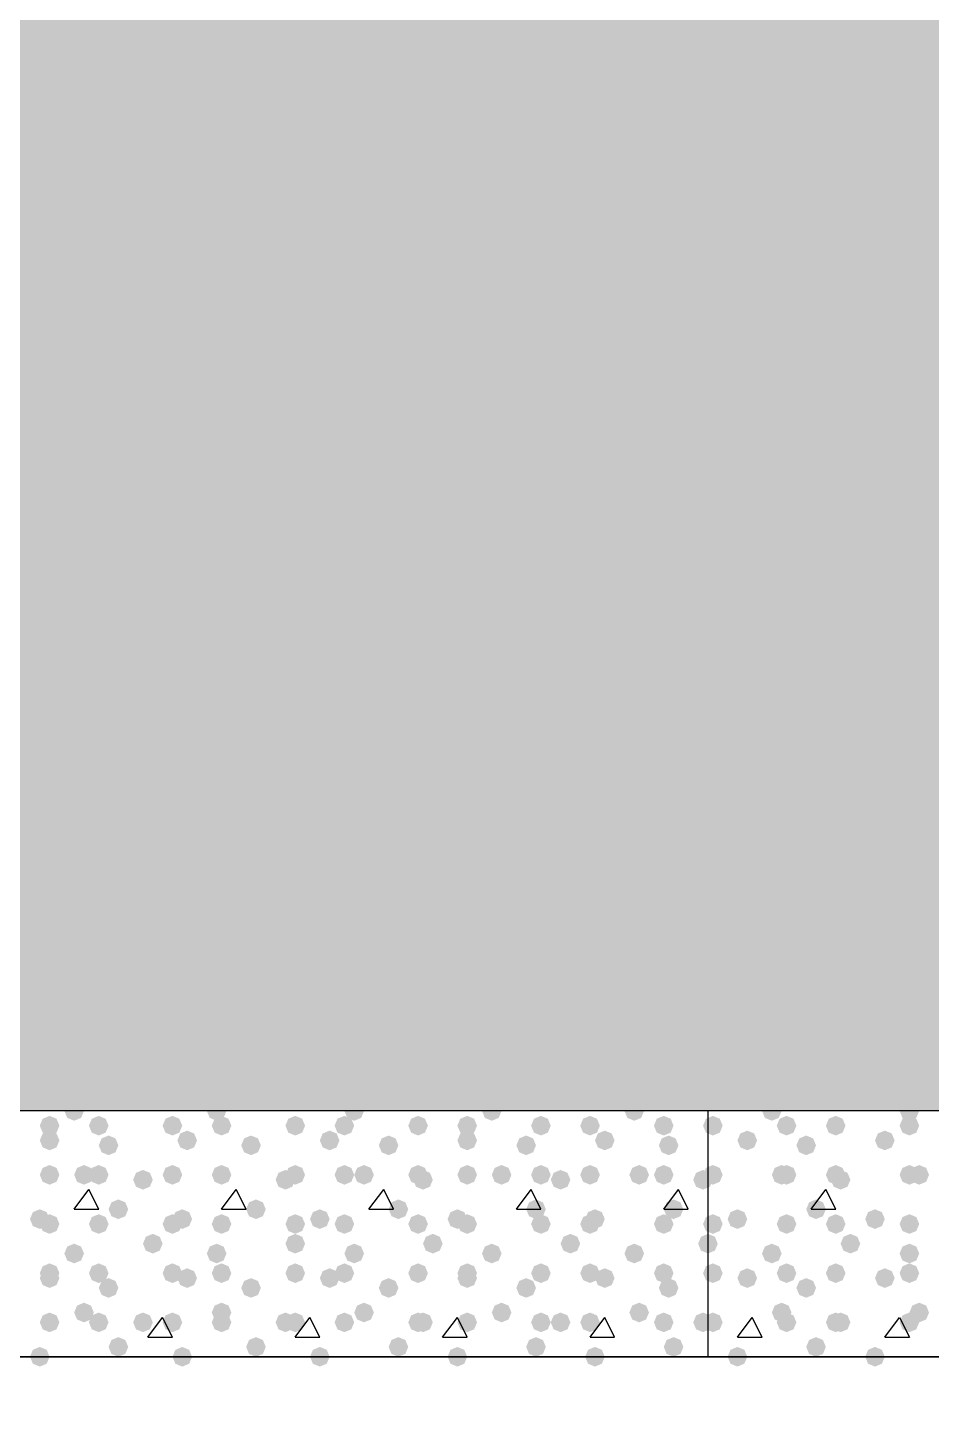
# Model space of a CAD drawing. Header units: millimetres. Extents: x 0 to 420, y 0 to 297.
# Drawn here: x 46.93 to 54.72, y 183.03 to 194.88 of the extents above; entities that cross this region are included whole.
import ezdxf

# ---------------------------------------------------------------- set-up
doc = ezdxf.new("R2010")
doc.units = ezdxf.units.MM
doc.layers.get('0').update_dxf_attribs({"linetype": 'CONTINUOUS'})

msp = doc.modelspace()

# ---------------------------------------------------------------- hatches: boundary and pattern name
at = {"true_color": 0x000008}
h = msp.add_hatch(color=0, dxfattribs=at)
h.paths.add_polyline_path([(201.125667, 204.639333), (39.708667, 204.639333), (201.125667, 185.547)], flags=0)
h.paths.add_polyline_path([(39.708667, 204.639333), (201.125667, 185.547), (39.708667, 185.547)], flags=0)
for points in [[(47.413333, 185.547), (47.388463, 185.487204), (47.328667, 185.462333), (47.268871, 185.487204), (47.244, 185.547), (47.268871, 185.606796), (47.328667, 185.631667), (47.388462, 185.606796)], [(48.641, 185.547), (48.616129, 185.487204), (48.556333, 185.462333), (48.496537, 185.487204), (48.471667, 185.547), (48.496537, 185.606796), (48.556333, 185.631667), (48.616129, 185.606796)], [(49.826333, 185.547), (49.801463, 185.487204), (49.741667, 185.462333), (49.681871, 185.487204), (49.657, 185.547), (49.681871, 185.606796), (49.741667, 185.631667), (49.801462, 185.606796)], [(51.011667, 185.547), (50.986796, 185.487204), (50.927, 185.462333), (50.867204, 185.487204), (50.842333, 185.547), (50.867204, 185.606796), (50.927, 185.631667), (50.986796, 185.606796)], [(52.239333, 185.547), (52.214462, 185.487204), (52.154667, 185.462333), (52.094871, 185.487204), (52.07, 185.547), (52.094871, 185.606796), (52.154667, 185.631667), (52.214462, 185.606796)], [(47.201667, 185.42), (47.176796, 185.360204), (47.117, 185.335333), (47.057204, 185.360204), (47.032333, 185.42), (47.057204, 185.479796), (47.117, 185.504667), (47.176796, 185.479796)], [(47.625, 185.42), (47.600129, 185.360204), (47.540333, 185.335333), (47.480538, 185.360204), (47.455667, 185.42), (47.480537, 185.479796), (47.540333, 185.504667), (47.600129, 185.479796)], [(48.26, 185.42), (48.235129, 185.360204), (48.175333, 185.335333), (48.115538, 185.360204), (48.090667, 185.42), (48.115537, 185.479796), (48.175333, 185.504667), (48.235129, 185.479796)], [(48.683333, 185.42), (48.658463, 185.360204), (48.598667, 185.335333), (48.538871, 185.360204), (48.514, 185.42), (48.538871, 185.479796), (48.598667, 185.504667), (48.658462, 185.479796)], [(49.318333, 185.42), (49.293463, 185.360204), (49.233667, 185.335333), (49.173871, 185.360204), (49.149, 185.42), (49.173871, 185.479796), (49.233667, 185.504667), (49.293462, 185.479796)], [(49.741667, 185.42), (49.716796, 185.360204), (49.657, 185.335333), (49.597204, 185.360204), (49.572333, 185.42), (49.597204, 185.479796), (49.657, 185.504667), (49.716796, 185.479796)], [(50.376667, 185.42), (50.351796, 185.360204), (50.292, 185.335333), (50.232204, 185.360204), (50.207333, 185.42), (50.232204, 185.479796), (50.292, 185.504667), (50.351796, 185.479796)], [(50.8, 185.42), (50.775129, 185.360204), (50.715333, 185.335333), (50.655538, 185.360204), (50.630667, 185.42), (50.655537, 185.479796), (50.715333, 185.504667), (50.775129, 185.479796)], [(51.435, 185.42), (51.410129, 185.360204), (51.350333, 185.335333), (51.290538, 185.360204), (51.265667, 185.42), (51.290537, 185.479796), (51.350333, 185.504667), (51.410129, 185.479796)], [(51.858333, 185.42), (51.833463, 185.360204), (51.773667, 185.335333), (51.713871, 185.360204), (51.689, 185.42), (51.713871, 185.479796), (51.773667, 185.504667), (51.833462, 185.479796)], [(52.493333, 185.42), (52.468463, 185.360204), (52.408667, 185.335333), (52.348871, 185.360204), (52.324, 185.42), (52.348871, 185.479796), (52.408667, 185.504667), (52.468462, 185.479796)], [(47.201667, 185.293), (47.176796, 185.233204), (47.117, 185.208333), (47.057204, 185.233204), (47.032333, 185.293), (47.057204, 185.352796), (47.117, 185.377667), (47.176796, 185.352796)], [(47.709667, 185.250667), (47.684796, 185.190871), (47.625, 185.166), (47.565204, 185.190871), (47.540333, 185.250667), (47.565204, 185.310462), (47.625, 185.335333), (47.684796, 185.310463)], [(48.387, 185.293), (48.362129, 185.233204), (48.302333, 185.208333), (48.242538, 185.233204), (48.217667, 185.293), (48.242537, 185.352796), (48.302333, 185.377667), (48.362129, 185.352796)], [(48.937333, 185.250667), (48.912463, 185.190871), (48.852667, 185.166), (48.792871, 185.190871), (48.768, 185.250667), (48.792871, 185.310462), (48.852667, 185.335333), (48.912462, 185.310463)], [(49.614667, 185.293), (49.589796, 185.233204), (49.53, 185.208333), (49.470204, 185.233204), (49.445333, 185.293), (49.470204, 185.352796), (49.53, 185.377667), (49.589796, 185.352796)], [(50.122667, 185.250667), (50.097796, 185.190871), (50.038, 185.166), (49.978204, 185.190871), (49.953333, 185.250667), (49.978204, 185.310462), (50.038, 185.335333), (50.097796, 185.310463)], [(50.8, 185.293), (50.775129, 185.233204), (50.715333, 185.208333), (50.655538, 185.233204), (50.630667, 185.293), (50.655537, 185.352796), (50.715333, 185.377667), (50.775129, 185.352796)], [(51.308, 185.250667), (51.283129, 185.190871), (51.223333, 185.166), (51.163537, 185.190871), (51.138667, 185.250667), (51.163537, 185.310462), (51.223333, 185.335333), (51.283129, 185.310463)], [(51.985333, 185.293), (51.960463, 185.233204), (51.900667, 185.208333), (51.840871, 185.233204), (51.816, 185.293), (51.840871, 185.352796), (51.900667, 185.377667), (51.960462, 185.352796)], [(52.535667, 185.250667), (52.510796, 185.190871), (52.451, 185.166), (52.391204, 185.190871), (52.366333, 185.250667), (52.391204, 185.310462), (52.451, 185.335333), (52.510796, 185.310463)], [(47.201667, 184.996667), (47.176796, 184.936871), (47.117, 184.912), (47.057204, 184.936871), (47.032333, 184.996667), (47.057204, 185.056462), (47.117, 185.081333), (47.176796, 185.056463)], [(47.498, 184.996667), (47.473129, 184.936871), (47.413333, 184.912), (47.353537, 184.936871), (47.328667, 184.996667), (47.353537, 185.056462), (47.413333, 185.081333), (47.473129, 185.056463)], [(47.625, 184.996667), (47.600129, 184.936871), (47.540333, 184.912), (47.480538, 184.936871), (47.455667, 184.996667), (47.480537, 185.056462), (47.540333, 185.081333), (47.600129, 185.056463)], [(48.26, 184.996667), (48.235129, 184.936871), (48.175333, 184.912), (48.115538, 184.936871), (48.090667, 184.996667), (48.115537, 185.056462), (48.175333, 185.081333), (48.235129, 185.056463)], [(48.683333, 184.996667), (48.658463, 184.936871), (48.598667, 184.912), (48.538871, 184.936871), (48.514, 184.996667), (48.538871, 185.056462), (48.598667, 185.081333), (48.658462, 185.056463)], [(48.683333, 184.996667), (48.658463, 184.936871), (48.598667, 184.912), (48.538871, 184.936871), (48.514, 184.996667), (48.538871, 185.056462), (48.598667, 185.081333), (48.658462, 185.056463)], [(49.318333, 184.996667), (49.293463, 184.936871), (49.233667, 184.912), (49.173871, 184.936871), (49.149, 184.996667), (49.173871, 185.056462), (49.233667, 185.081333), (49.293462, 185.056463)], [(49.741667, 184.996667), (49.716796, 184.936871), (49.657, 184.912), (49.597204, 184.936871), (49.572333, 184.996667), (49.597204, 185.056462), (49.657, 185.081333), (49.716796, 185.056463)], [(49.911, 184.996667), (49.886129, 184.936871), (49.826333, 184.912), (49.766537, 184.936871), (49.741667, 184.996667), (49.766537, 185.056462), (49.826333, 185.081333), (49.886129, 185.056463)], [(50.376667, 184.996667), (50.351796, 184.936871), (50.292, 184.912), (50.232204, 184.936871), (50.207333, 184.996667), (50.232204, 185.056462), (50.292, 185.081333), (50.351796, 185.056463)], [(50.8, 184.996667), (50.775129, 184.936871), (50.715333, 184.912), (50.655538, 184.936871), (50.630667, 184.996667), (50.655537, 185.056462), (50.715333, 185.081333), (50.775129, 185.056463)], [(51.096333, 184.996667), (51.071462, 184.936871), (51.011667, 184.912), (50.951871, 184.936871), (50.927, 184.996667), (50.951871, 185.056462), (51.011667, 185.081333), (51.071462, 185.056463)], [(51.435, 184.996667), (51.410129, 184.936871), (51.350333, 184.912), (51.290538, 184.936871), (51.265667, 184.996667), (51.290537, 185.056462), (51.350333, 185.081333), (51.410129, 185.056463)], [(51.858333, 184.996667), (51.833463, 184.936871), (51.773667, 184.912), (51.713871, 184.936871), (51.689, 184.996667), (51.713871, 185.056462), (51.773667, 185.081333), (51.833462, 185.056463)], [(52.281667, 184.996667), (52.256796, 184.936871), (52.197, 184.912), (52.137204, 184.936871), (52.112333, 184.996667), (52.137204, 185.056462), (52.197, 185.081333), (52.256796, 185.056463)], [(52.493333, 184.996667), (52.468463, 184.936871), (52.408667, 184.912), (52.348871, 184.936871), (52.324, 184.996667), (52.348871, 185.056462), (52.408667, 185.081333), (52.468462, 185.056463)], [(48.006, 184.954333), (47.981129, 184.894537), (47.921333, 184.869667), (47.861537, 184.894537), (47.836667, 184.954333), (47.861537, 185.014129), (47.921333, 185.039), (47.981129, 185.014129)], [(49.233667, 184.954333), (49.208796, 184.894537), (49.149, 184.869667), (49.089204, 184.894537), (49.064333, 184.954333), (49.089204, 185.014129), (49.149, 185.039), (49.208796, 185.014129)], [(50.419, 184.954333), (50.394129, 184.894537), (50.334333, 184.869667), (50.274538, 184.894537), (50.249667, 184.954333), (50.274537, 185.014129), (50.334333, 185.039), (50.394129, 185.014129)], [(51.604333, 184.954333), (51.579462, 184.894537), (51.519667, 184.869667), (51.459871, 184.894537), (51.435, 184.954333), (51.459871, 185.014129), (51.519667, 185.039), (51.579462, 185.014129)], [(52.832, 184.954333), (52.807129, 184.894537), (52.747333, 184.869667), (52.687538, 184.894537), (52.662667, 184.954333), (52.687537, 185.014129), (52.747333, 185.039), (52.807129, 185.014129)], [(47.117, 184.615667), (47.092129, 184.555871), (47.032333, 184.531), (46.972538, 184.555871), (46.947667, 184.615667), (46.972537, 184.675462), (47.032333, 184.700333), (47.092129, 184.675463)], [(47.794333, 184.700333), (47.769462, 184.640537), (47.709667, 184.615667), (47.649871, 184.640537), (47.625, 184.700333), (47.649871, 184.760129), (47.709667, 184.785), (47.769462, 184.760129)], [(48.344667, 184.615667), (48.319796, 184.555871), (48.26, 184.531), (48.200204, 184.555871), (48.175333, 184.615667), (48.200204, 184.675462), (48.26, 184.700333), (48.319796, 184.675463)], [(48.979667, 184.700333), (48.954796, 184.640537), (48.895, 184.615667), (48.835204, 184.640537), (48.810333, 184.700333), (48.835204, 184.760129), (48.895, 184.785), (48.954796, 184.760129)], [(49.53, 184.615667), (49.505129, 184.555871), (49.445333, 184.531), (49.385538, 184.555871), (49.360667, 184.615667), (49.385537, 184.675462), (49.445333, 184.700333), (49.505129, 184.675463)], [(50.207333, 184.700333), (50.182463, 184.640537), (50.122667, 184.615667), (50.062871, 184.640537), (50.038, 184.700333), (50.062871, 184.760129), (50.122667, 184.785), (50.182462, 184.760129)], [(50.715333, 184.615667), (50.690463, 184.555871), (50.630667, 184.531), (50.570871, 184.555871), (50.546, 184.615667), (50.570871, 184.675462), (50.630667, 184.700333), (50.690462, 184.675463)], [(51.392667, 184.700333), (51.367796, 184.640537), (51.308, 184.615667), (51.248204, 184.640537), (51.223333, 184.700333), (51.248204, 184.760129), (51.308, 184.785), (51.367796, 184.760129)], [(51.900667, 184.615667), (51.875796, 184.555871), (51.816, 184.531), (51.756204, 184.555871), (51.731333, 184.615667), (51.756204, 184.675462), (51.816, 184.700333), (51.875796, 184.675463)], [(52.578, 184.700333), (52.553129, 184.640537), (52.493333, 184.615667), (52.433538, 184.640537), (52.408667, 184.700333), (52.433537, 184.760129), (52.493333, 184.785), (52.553129, 184.760129)], [(47.201667, 184.573333), (47.176796, 184.513537), (47.117, 184.488667), (47.057204, 184.513537), (47.032333, 184.573333), (47.057204, 184.633129), (47.117, 184.658), (47.176796, 184.633129)], [(47.625, 184.573333), (47.600129, 184.513537), (47.540333, 184.488667), (47.480538, 184.513537), (47.455667, 184.573333), (47.480537, 184.633129), (47.540333, 184.658), (47.600129, 184.633129)], [(48.26, 184.573333), (48.235129, 184.513537), (48.175333, 184.488667), (48.115538, 184.513537), (48.090667, 184.573333), (48.115537, 184.633129), (48.175333, 184.658), (48.235129, 184.633129)], [(48.683333, 184.573333), (48.658463, 184.513537), (48.598667, 184.488667), (48.538871, 184.513537), (48.514, 184.573333), (48.538871, 184.633129), (48.598667, 184.658), (48.658462, 184.633129)], [(49.318333, 184.573333), (49.293463, 184.513537), (49.233667, 184.488667), (49.173871, 184.513537), (49.149, 184.573333), (49.173871, 184.633129), (49.233667, 184.658), (49.293462, 184.633129)], [(49.741667, 184.573333), (49.716796, 184.513537), (49.657, 184.488667), (49.597204, 184.513537), (49.572333, 184.573333), (49.597204, 184.633129), (49.657, 184.658), (49.716796, 184.633129)], [(50.376667, 184.573333), (50.351796, 184.513537), (50.292, 184.488667), (50.232204, 184.513537), (50.207333, 184.573333), (50.232204, 184.633129), (50.292, 184.658), (50.351796, 184.633129)], [(50.8, 184.573333), (50.775129, 184.513537), (50.715333, 184.488667), (50.655538, 184.513537), (50.630667, 184.573333), (50.655537, 184.633129), (50.715333, 184.658), (50.775129, 184.633129)], [(51.435, 184.573333), (51.410129, 184.513537), (51.350333, 184.488667), (51.290538, 184.513537), (51.265667, 184.573333), (51.290537, 184.633129), (51.350333, 184.658), (51.410129, 184.633129)], [(51.858333, 184.573333), (51.833463, 184.513537), (51.773667, 184.488667), (51.713871, 184.513537), (51.689, 184.573333), (51.713871, 184.633129), (51.773667, 184.658), (51.833462, 184.633129)], [(52.493333, 184.573333), (52.468463, 184.513537), (52.408667, 184.488667), (52.348871, 184.513537), (52.324, 184.573333), (52.348871, 184.633129), (52.408667, 184.658), (52.468462, 184.633129)], [(48.090667, 184.404), (48.065796, 184.344204), (48.006, 184.319333), (47.946204, 184.344204), (47.921333, 184.404), (47.946204, 184.463796), (48.006, 184.488667), (48.065796, 184.463796)], [(49.318333, 184.404), (49.293463, 184.344204), (49.233667, 184.319333), (49.173871, 184.344204), (49.149, 184.404), (49.173871, 184.463796), (49.233667, 184.488667), (49.293462, 184.463796)], [(50.503667, 184.404), (50.478796, 184.344204), (50.419, 184.319333), (50.359204, 184.344204), (50.334333, 184.404), (50.359204, 184.463796), (50.419, 184.488667), (50.478796, 184.463796)], [(51.689, 184.404), (51.664129, 184.344204), (51.604333, 184.319333), (51.544538, 184.344204), (51.519667, 184.404), (51.544537, 184.463796), (51.604333, 184.488667), (51.664129, 184.463796)], [(47.413333, 184.319333), (47.388463, 184.259537), (47.328667, 184.234667), (47.268871, 184.259537), (47.244, 184.319333), (47.268871, 184.379129), (47.328667, 184.404), (47.388462, 184.379129)], [(48.641, 184.319333), (48.616129, 184.259537), (48.556333, 184.234667), (48.496537, 184.259537), (48.471667, 184.319333), (48.496537, 184.379129), (48.556333, 184.404), (48.616129, 184.379129)], [(49.826333, 184.319333), (49.801463, 184.259537), (49.741667, 184.234667), (49.681871, 184.259537), (49.657, 184.319333), (49.681871, 184.379129), (49.741667, 184.404), (49.801462, 184.379129)], [(51.011667, 184.319333), (50.986796, 184.259537), (50.927, 184.234667), (50.867204, 184.259537), (50.842333, 184.319333), (50.867204, 184.379129), (50.927, 184.404), (50.986796, 184.379129)], [(52.239333, 184.319333), (52.214462, 184.259537), (52.154667, 184.234667), (52.094871, 184.259537), (52.07, 184.319333), (52.094871, 184.379129), (52.154667, 184.404), (52.214462, 184.379129)], [(47.201667, 184.15), (47.176796, 184.090204), (47.117, 184.065333), (47.057204, 184.090204), (47.032333, 184.15), (47.057204, 184.209796), (47.117, 184.234667), (47.176796, 184.209796)], [(47.625, 184.15), (47.600129, 184.090204), (47.540333, 184.065333), (47.480538, 184.090204), (47.455667, 184.15), (47.480537, 184.209796), (47.540333, 184.234667), (47.600129, 184.209796)], [(48.26, 184.15), (48.235129, 184.090204), (48.175333, 184.065333), (48.115538, 184.090204), (48.090667, 184.15), (48.115537, 184.209796), (48.175333, 184.234667), (48.235129, 184.209796)], [(48.683333, 184.15), (48.658463, 184.090204), (48.598667, 184.065333), (48.538871, 184.090204), (48.514, 184.15), (48.538871, 184.209796), (48.598667, 184.234667), (48.658462, 184.209796)], [(49.318333, 184.15), (49.293463, 184.090204), (49.233667, 184.065333), (49.173871, 184.090204), (49.149, 184.15), (49.173871, 184.209796), (49.233667, 184.234667), (49.293462, 184.209796)], [(49.741667, 184.15), (49.716796, 184.090204), (49.657, 184.065333), (49.597204, 184.090204), (49.572333, 184.15), (49.597204, 184.209796), (49.657, 184.234667), (49.716796, 184.209796)], [(50.376667, 184.15), (50.351796, 184.090204), (50.292, 184.065333), (50.232204, 184.090204), (50.207333, 184.15), (50.232204, 184.209796), (50.292, 184.234667), (50.351796, 184.209796)], [(50.8, 184.15), (50.775129, 184.090204), (50.715333, 184.065333), (50.655538, 184.090204), (50.630667, 184.15), (50.655537, 184.209796), (50.715333, 184.234667), (50.775129, 184.209796)], [(51.435, 184.15), (51.410129, 184.090204), (51.350333, 184.065333), (51.290538, 184.090204), (51.265667, 184.15), (51.290537, 184.209796), (51.350333, 184.234667), (51.410129, 184.209796)], [(51.858333, 184.15), (51.833463, 184.090204), (51.773667, 184.065333), (51.713871, 184.090204), (51.689, 184.15), (51.713871, 184.209796), (51.773667, 184.234667), (51.833462, 184.209796)], [(52.493333, 184.15), (52.468463, 184.090204), (52.408667, 184.065333), (52.348871, 184.090204), (52.324, 184.15), (52.348871, 184.209796), (52.408667, 184.234667), (52.468462, 184.209796)], [(47.201667, 184.107667), (47.176796, 184.047871), (47.117, 184.023), (47.057204, 184.047871), (47.032333, 184.107667), (47.057204, 184.167462), (47.117, 184.192333), (47.176796, 184.167463)], [(47.709667, 184.023), (47.684796, 183.963204), (47.625, 183.938333), (47.565204, 183.963204), (47.540333, 184.023), (47.565204, 184.082796), (47.625, 184.107667), (47.684796, 184.082796)], [(48.387, 184.107667), (48.362129, 184.047871), (48.302333, 184.023), (48.242538, 184.047871), (48.217667, 184.107667), (48.242537, 184.167462), (48.302333, 184.192333), (48.362129, 184.167463)], [(48.937333, 184.023), (48.912463, 183.963204), (48.852667, 183.938333), (48.792871, 183.963204), (48.768, 184.023), (48.792871, 184.082796), (48.852667, 184.107667), (48.912462, 184.082796)], [(49.614667, 184.107667), (49.589796, 184.047871), (49.53, 184.023), (49.470204, 184.047871), (49.445333, 184.107667), (49.470204, 184.167462), (49.53, 184.192333), (49.589796, 184.167463)], [(50.122667, 184.023), (50.097796, 183.963204), (50.038, 183.938333), (49.978204, 183.963204), (49.953333, 184.023), (49.978204, 184.082796), (50.038, 184.107667), (50.097796, 184.082796)], [(50.8, 184.107667), (50.775129, 184.047871), (50.715333, 184.023), (50.655538, 184.047871), (50.630667, 184.107667), (50.655537, 184.167462), (50.715333, 184.192333), (50.775129, 184.167463)], [(51.308, 184.023), (51.283129, 183.963204), (51.223333, 183.938333), (51.163537, 183.963204), (51.138667, 184.023), (51.163537, 184.082796), (51.223333, 184.107667), (51.283129, 184.082796)], [(51.985333, 184.107667), (51.960463, 184.047871), (51.900667, 184.023), (51.840871, 184.047871), (51.816, 184.107667), (51.840871, 184.167462), (51.900667, 184.192333), (51.960462, 184.167463)], [(52.535667, 184.023), (52.510796, 183.963204), (52.451, 183.938333), (52.391204, 183.963204), (52.366333, 184.023), (52.391204, 184.082796), (52.451, 184.107667), (52.510796, 184.082796)], [(47.498, 183.811333), (47.473129, 183.751537), (47.413333, 183.726667), (47.353537, 183.751537), (47.328667, 183.811333), (47.353537, 183.871129), (47.413333, 183.896), (47.473129, 183.871129)], [(48.683333, 183.811333), (48.658463, 183.751537), (48.598667, 183.726667), (48.538871, 183.751537), (48.514, 183.811333), (48.538871, 183.871129), (48.598667, 183.896), (48.658462, 183.871129)], [(49.911, 183.811333), (49.886129, 183.751537), (49.826333, 183.726667), (49.766537, 183.751537), (49.741667, 183.811333), (49.766537, 183.871129), (49.826333, 183.896), (49.886129, 183.871129)], [(51.096333, 183.811333), (51.071462, 183.751537), (51.011667, 183.726667), (50.951871, 183.751537), (50.927, 183.811333), (50.951871, 183.871129), (51.011667, 183.896), (51.071462, 183.871129)], [(52.281667, 183.811333), (52.256796, 183.751537), (52.197, 183.726667), (52.137204, 183.751537), (52.112333, 183.811333), (52.137204, 183.871129), (52.197, 183.896), (52.256796, 183.871129)], [(47.201667, 183.726667), (47.176796, 183.666871), (47.117, 183.642), (47.057204, 183.666871), (47.032333, 183.726667), (47.057204, 183.786462), (47.117, 183.811333), (47.176796, 183.786463)], [(47.625, 183.726667), (47.600129, 183.666871), (47.540333, 183.642), (47.480538, 183.666871), (47.455667, 183.726667), (47.480537, 183.786462), (47.540333, 183.811333), (47.600129, 183.786463)], [(48.006, 183.726667), (47.981129, 183.666871), (47.921333, 183.642), (47.861537, 183.666871), (47.836667, 183.726667), (47.861537, 183.786462), (47.921333, 183.811333), (47.981129, 183.786463)], [(48.26, 183.726667), (48.235129, 183.666871), (48.175333, 183.642), (48.115538, 183.666871), (48.090667, 183.726667), (48.115537, 183.786462), (48.175333, 183.811333), (48.235129, 183.786463)], [(48.683333, 183.726667), (48.658463, 183.666871), (48.598667, 183.642), (48.538871, 183.666871), (48.514, 183.726667), (48.538871, 183.786462), (48.598667, 183.811333), (48.658462, 183.786463)], [(49.233667, 183.726667), (49.208796, 183.666871), (49.149, 183.642), (49.089204, 183.666871), (49.064333, 183.726667), (49.089204, 183.786462), (49.149, 183.811333), (49.208796, 183.786463)], [(49.318333, 183.726667), (49.293463, 183.666871), (49.233667, 183.642), (49.173871, 183.666871), (49.149, 183.726667), (49.173871, 183.786462), (49.233667, 183.811333), (49.293462, 183.786463)], [(49.741667, 183.726667), (49.716796, 183.666871), (49.657, 183.642), (49.597204, 183.666871), (49.572333, 183.726667), (49.597204, 183.786462), (49.657, 183.811333), (49.716796, 183.786463)], [(50.376667, 183.726667), (50.351796, 183.666871), (50.292, 183.642), (50.232204, 183.666871), (50.207333, 183.726667), (50.232204, 183.786462), (50.292, 183.811333), (50.351796, 183.786463)], [(50.419, 183.726667), (50.394129, 183.666871), (50.334333, 183.642), (50.274538, 183.666871), (50.249667, 183.726667), (50.274537, 183.786462), (50.334333, 183.811333), (50.394129, 183.786463)], [(50.8, 183.726667), (50.775129, 183.666871), (50.715333, 183.642), (50.655538, 183.666871), (50.630667, 183.726667), (50.655537, 183.786462), (50.715333, 183.811333), (50.775129, 183.786463)], [(51.435, 183.726667), (51.410129, 183.666871), (51.350333, 183.642), (51.290538, 183.666871), (51.265667, 183.726667), (51.290537, 183.786462), (51.350333, 183.811333), (51.410129, 183.786463)], [(51.604333, 183.726667), (51.579462, 183.666871), (51.519667, 183.642), (51.459871, 183.666871), (51.435, 183.726667), (51.459871, 183.786462), (51.519667, 183.811333), (51.579462, 183.786463)], [(51.858333, 183.726667), (51.833463, 183.666871), (51.773667, 183.642), (51.713871, 183.666871), (51.689, 183.726667), (51.713871, 183.786462), (51.773667, 183.811333), (51.833462, 183.786463)], [(52.493333, 183.726667), (52.468463, 183.666871), (52.408667, 183.642), (52.348871, 183.666871), (52.324, 183.726667), (52.348871, 183.786462), (52.408667, 183.811333), (52.468462, 183.786463)], [(52.832, 183.726667), (52.807129, 183.666871), (52.747333, 183.642), (52.687538, 183.666871), (52.662667, 183.726667), (52.687537, 183.786462), (52.747333, 183.811333), (52.807129, 183.786463)], [(47.117, 183.430333), (47.092129, 183.370537), (47.032333, 183.345667), (46.972538, 183.370537), (46.947667, 183.430333), (46.972537, 183.490129), (47.032333, 183.515), (47.092129, 183.490129)], [(47.794333, 183.515), (47.769462, 183.455204), (47.709667, 183.430333), (47.649871, 183.455204), (47.625, 183.515), (47.649871, 183.574796), (47.709667, 183.599667), (47.769462, 183.574796)], [(48.344667, 183.430333), (48.319796, 183.370537), (48.26, 183.345667), (48.200204, 183.370537), (48.175333, 183.430333), (48.200204, 183.490129), (48.26, 183.515), (48.319796, 183.490129)], [(48.979667, 183.515), (48.954796, 183.455204), (48.895, 183.430333), (48.835204, 183.455204), (48.810333, 183.515), (48.835204, 183.574796), (48.895, 183.599667), (48.954796, 183.574796)], [(49.53, 183.430333), (49.505129, 183.370537), (49.445333, 183.345667), (49.385538, 183.370537), (49.360667, 183.430333), (49.385537, 183.490129), (49.445333, 183.515), (49.505129, 183.490129)], [(50.207333, 183.515), (50.182463, 183.455204), (50.122667, 183.430333), (50.062871, 183.455204), (50.038, 183.515), (50.062871, 183.574796), (50.122667, 183.599667), (50.182462, 183.574796)], [(50.715333, 183.430333), (50.690463, 183.370537), (50.630667, 183.345667), (50.570871, 183.370537), (50.546, 183.430333), (50.570871, 183.490129), (50.630667, 183.515), (50.690462, 183.490129)], [(51.392667, 183.515), (51.367796, 183.455204), (51.308, 183.430333), (51.248204, 183.455204), (51.223333, 183.515), (51.248204, 183.574796), (51.308, 183.599667), (51.367796, 183.574796)], [(51.900667, 183.430333), (51.875796, 183.370537), (51.816, 183.345667), (51.756204, 183.370537), (51.731333, 183.430333), (51.756204, 183.490129), (51.816, 183.515), (51.875796, 183.490129)], [(52.578, 183.515), (52.553129, 183.455204), (52.493333, 183.430333), (52.433538, 183.455204), (52.408667, 183.515), (52.433537, 183.574796), (52.493333, 183.599667), (52.553129, 183.574796)]]:
    msp.add_hatch(color=0, dxfattribs=at).paths.add_polyline_path(points, flags=0)
at = {"true_color": 0x000007}
for points in [[(53.424667, 185.547), (53.399796, 185.487204), (53.34, 185.462333), (53.280204, 185.487204), (53.255333, 185.547), (53.280204, 185.606796), (53.34, 185.631667), (53.399796, 185.606796)], [(54.61, 185.547), (54.585129, 185.487204), (54.525333, 185.462333), (54.465538, 185.487204), (54.440667, 185.547), (54.465537, 185.606796), (54.525333, 185.631667), (54.585129, 185.606796)], [(52.916667, 185.42), (52.891796, 185.360204), (52.832, 185.335333), (52.772204, 185.360204), (52.747333, 185.42), (52.772204, 185.479796), (52.832, 185.504667), (52.891796, 185.479796)], [(53.551667, 185.42), (53.526796, 185.360204), (53.467, 185.335333), (53.407204, 185.360204), (53.382333, 185.42), (53.407204, 185.479796), (53.467, 185.504667), (53.526796, 185.479796)], [(53.975, 185.42), (53.950129, 185.360204), (53.890333, 185.335333), (53.830538, 185.360204), (53.805667, 185.42), (53.830537, 185.479796), (53.890333, 185.504667), (53.950129, 185.479796)], [(54.61, 185.42), (54.585129, 185.360204), (54.525333, 185.335333), (54.465538, 185.360204), (54.440667, 185.42), (54.465537, 185.479796), (54.525333, 185.504667), (54.585129, 185.479796)], [(53.213, 185.293), (53.188129, 185.233204), (53.128333, 185.208333), (53.068537, 185.233204), (53.043667, 185.293), (53.068537, 185.352796), (53.128333, 185.377667), (53.188129, 185.352796)], [(53.721, 185.250667), (53.696129, 185.190871), (53.636333, 185.166), (53.576537, 185.190871), (53.551667, 185.250667), (53.576537, 185.310462), (53.636333, 185.335333), (53.696129, 185.310463)], [(54.398333, 185.293), (54.373463, 185.233204), (54.313667, 185.208333), (54.253871, 185.233204), (54.229, 185.293), (54.253871, 185.352796), (54.313667, 185.377667), (54.373462, 185.352796)], [(52.916667, 184.996667), (52.891796, 184.936871), (52.832, 184.912), (52.772204, 184.936871), (52.747333, 184.996667), (52.772204, 185.056462), (52.832, 185.081333), (52.891796, 185.056463)], [(53.509333, 184.996667), (53.484462, 184.936871), (53.424667, 184.912), (53.364871, 184.936871), (53.34, 184.996667), (53.364871, 185.056462), (53.424667, 185.081333), (53.484462, 185.056463)], [(53.551667, 184.996667), (53.526796, 184.936871), (53.467, 184.912), (53.407204, 184.936871), (53.382333, 184.996667), (53.407204, 185.056462), (53.467, 185.081333), (53.526796, 185.056463)], [(53.975, 184.996667), (53.950129, 184.936871), (53.890333, 184.912), (53.830538, 184.936871), (53.805667, 184.996667), (53.830537, 185.056462), (53.890333, 185.081333), (53.950129, 185.056463)], [(54.61, 184.996667), (54.585129, 184.936871), (54.525333, 184.912), (54.465538, 184.936871), (54.440667, 184.996667), (54.465537, 185.056462), (54.525333, 185.081333), (54.585129, 185.056463)], [(54.694667, 184.996667), (54.669796, 184.936871), (54.61, 184.912), (54.550204, 184.936871), (54.525333, 184.996667), (54.550204, 185.056462), (54.61, 185.081333), (54.669796, 185.056463)], [(54.017333, 184.954333), (53.992463, 184.894537), (53.932667, 184.869667), (53.872871, 184.894537), (53.848, 184.954333), (53.872871, 185.014129), (53.932667, 185.039), (53.992462, 185.014129)], [(53.128333, 184.615667), (53.103463, 184.555871), (53.043667, 184.531), (52.983871, 184.555871), (52.959, 184.615667), (52.983871, 184.675462), (53.043667, 184.700333), (53.103462, 184.675463)], [(53.805667, 184.700333), (53.780796, 184.640537), (53.721, 184.615667), (53.661204, 184.640537), (53.636333, 184.700333), (53.661204, 184.760129), (53.721, 184.785), (53.780796, 184.760129)], [(54.313667, 184.615667), (54.288796, 184.555871), (54.229, 184.531), (54.169204, 184.555871), (54.144333, 184.615667), (54.169204, 184.675462), (54.229, 184.700333), (54.288796, 184.675463)], [(52.916667, 184.573333), (52.891796, 184.513537), (52.832, 184.488667), (52.772204, 184.513537), (52.747333, 184.573333), (52.772204, 184.633129), (52.832, 184.658), (52.891796, 184.633129)], [(53.551667, 184.573333), (53.526796, 184.513537), (53.467, 184.488667), (53.407204, 184.513537), (53.382333, 184.573333), (53.407204, 184.633129), (53.467, 184.658), (53.526796, 184.633129)], [(53.975, 184.573333), (53.950129, 184.513537), (53.890333, 184.488667), (53.830538, 184.513537), (53.805667, 184.573333), (53.830537, 184.633129), (53.890333, 184.658), (53.950129, 184.633129)], [(54.61, 184.573333), (54.585129, 184.513537), (54.525333, 184.488667), (54.465538, 184.513537), (54.440667, 184.573333), (54.465537, 184.633129), (54.525333, 184.658), (54.585129, 184.633129)], [(52.874333, 184.404), (52.849462, 184.344204), (52.789667, 184.319333), (52.729871, 184.344204), (52.705, 184.404), (52.729871, 184.463796), (52.789667, 184.488667), (52.849462, 184.463796)], [(54.102, 184.404), (54.077129, 184.344204), (54.017333, 184.319333), (53.957538, 184.344204), (53.932667, 184.404), (53.957537, 184.463796), (54.017333, 184.488667), (54.077129, 184.463796)], [(53.424667, 184.319333), (53.399796, 184.259537), (53.34, 184.234667), (53.280204, 184.259537), (53.255333, 184.319333), (53.280204, 184.379129), (53.34, 184.404), (53.399796, 184.379129)], [(54.61, 184.319333), (54.585129, 184.259537), (54.525333, 184.234667), (54.465538, 184.259537), (54.440667, 184.319333), (54.465537, 184.379129), (54.525333, 184.404), (54.585129, 184.379129)], [(52.916667, 184.15), (52.891796, 184.090204), (52.832, 184.065333), (52.772204, 184.090204), (52.747333, 184.15), (52.772204, 184.209796), (52.832, 184.234667), (52.891796, 184.209796)], [(53.551667, 184.15), (53.526796, 184.090204), (53.467, 184.065333), (53.407204, 184.090204), (53.382333, 184.15), (53.407204, 184.209796), (53.467, 184.234667), (53.526796, 184.209796)], [(53.975, 184.15), (53.950129, 184.090204), (53.890333, 184.065333), (53.830538, 184.090204), (53.805667, 184.15), (53.830537, 184.209796), (53.890333, 184.234667), (53.950129, 184.209796)], [(54.61, 184.15), (54.585129, 184.090204), (54.525333, 184.065333), (54.465538, 184.090204), (54.440667, 184.15), (54.465537, 184.209796), (54.525333, 184.234667), (54.585129, 184.209796)], [(53.213, 184.107667), (53.188129, 184.047871), (53.128333, 184.023), (53.068537, 184.047871), (53.043667, 184.107667), (53.068537, 184.167462), (53.128333, 184.192333), (53.188129, 184.167463)], [(53.721, 184.023), (53.696129, 183.963204), (53.636333, 183.938333), (53.576537, 183.963204), (53.551667, 184.023), (53.576537, 184.082796), (53.636333, 184.107667), (53.696129, 184.082796)], [(54.398333, 184.107667), (54.373463, 184.047871), (54.313667, 184.023), (54.253871, 184.047871), (54.229, 184.107667), (54.253871, 184.167462), (54.313667, 184.192333), (54.373462, 184.167463)], [(53.509333, 183.811333), (53.484462, 183.751537), (53.424667, 183.726667), (53.364871, 183.751537), (53.34, 183.811333), (53.364871, 183.871129), (53.424667, 183.896), (53.484462, 183.871129)], [(54.694667, 183.811333), (54.669796, 183.751537), (54.61, 183.726667), (54.550204, 183.751537), (54.525333, 183.811333), (54.550204, 183.871129), (54.61, 183.896), (54.669796, 183.871129)], [(52.916667, 183.726667), (52.891796, 183.666871), (52.832, 183.642), (52.772204, 183.666871), (52.747333, 183.726667), (52.772204, 183.786462), (52.832, 183.811333), (52.891796, 183.786463)], [(53.551667, 183.726667), (53.526796, 183.666871), (53.467, 183.642), (53.407204, 183.666871), (53.382333, 183.726667), (53.407204, 183.786462), (53.467, 183.811333), (53.526796, 183.786463)], [(53.975, 183.726667), (53.950129, 183.666871), (53.890333, 183.642), (53.830538, 183.666871), (53.805667, 183.726667), (53.830537, 183.786462), (53.890333, 183.811333), (53.950129, 183.786463)], [(54.017333, 183.726667), (53.992463, 183.666871), (53.932667, 183.642), (53.872871, 183.666871), (53.848, 183.726667), (53.872871, 183.786462), (53.932667, 183.811333), (53.992462, 183.786463)], [(54.61, 183.726667), (54.585129, 183.666871), (54.525333, 183.642), (54.465538, 183.666871), (54.440667, 183.726667), (54.465537, 183.786462), (54.525333, 183.811333), (54.585129, 183.786463)], [(53.128333, 183.430333), (53.103463, 183.370537), (53.043667, 183.345667), (52.983871, 183.370537), (52.959, 183.430333), (52.983871, 183.490129), (53.043667, 183.515), (53.103462, 183.490129)], [(53.805667, 183.515), (53.780796, 183.455204), (53.721, 183.430333), (53.661204, 183.455204), (53.636333, 183.515), (53.661204, 183.574796), (53.721, 183.599667), (53.780796, 183.574796)], [(54.313667, 183.430333), (54.288796, 183.370537), (54.229, 183.345667), (54.169204, 183.370537), (54.144333, 183.430333), (54.169204, 183.490129), (54.229, 183.515), (54.288796, 183.490129)]]:
    msp.add_hatch(color=0, dxfattribs=at).paths.add_polyline_path(points, flags=0)

# ---------------------------------------------------------------- linework, layer by layer
at = {"color": 0, "true_color": 0x000007}
for points in [[(38.650333, 185.547), (38.650333, 162.263667), (386.884333, 162.263667), (386.884333, 185.547), (224.409, 185.547), (224.409, 206.756), (201.125667, 206.756), (201.125667, 185.547)], [(38.650333, 185.547), (38.650333, 162.263667), (386.884333, 162.263667), (386.884333, 185.547), (224.409, 185.547), (224.409, 206.756), (201.125667, 206.756), (201.125667, 185.547)], [(52.789667, 185.547), (52.789667, 183.430333), (54.906333, 183.430333), (54.906333, 185.547)]]:
    msp.add_lwpolyline(points, close=True, dxfattribs=at)
at = {"color": 0, "true_color": 0x000008}
msp.add_lwpolyline([(39.708667, 204.639333), (201.125667, 185.547), (39.708667, 185.547)], close=True, dxfattribs=at)
at = {"color": 0, "true_color": 0x0000fd}
msp.add_lwpolyline([(40.767, 164.380333), (384.767667, 164.380333), (384.767667, 183.430333), (222.292333, 183.430333), (222.292333, 204.639333), (203.242333, 204.639333), (203.242333, 183.430333), (40.767, 183.430333)], close=True, dxfattribs=at)
at = {"color": 0, "true_color": 0x000007}
for points in [[(52.789667, 185.547), (40.767, 185.547)], [(53.678667, 184.700333), (53.805667, 184.869667)], [(53.890333, 184.700333), (53.805667, 184.869667)], [(53.678667, 184.700333), (53.890333, 184.700333)], [(53.043667, 183.599667), (53.170667, 183.769)], [(53.255333, 183.599667), (53.170667, 183.769)], [(54.313667, 183.599667), (54.440667, 183.769), (54.525333, 183.599667)], [(53.043667, 183.599667), (53.255333, 183.599667)], [(54.313667, 183.599667), (54.525333, 183.599667)], [(40.767, 183.430333), (52.789667, 183.430333)]]:
    msp.add_lwpolyline(points, dxfattribs=at)
at = {"color": 0, "true_color": 0x000008}
for points in [[(47.328667, 184.700333), (47.455667, 184.869667)], [(47.540333, 184.700333), (47.455667, 184.869667)], [(48.598667, 184.700333), (48.725667, 184.869667)], [(48.810333, 184.700333), (48.725667, 184.869667)], [(49.868667, 184.700333), (49.995667, 184.869667)], [(50.080333, 184.700333), (49.995667, 184.869667)], [(51.138667, 184.700333), (51.265667, 184.869667)], [(51.350333, 184.700333), (51.265667, 184.869667)], [(52.408667, 184.700333), (52.535667, 184.869667)], [(52.620333, 184.700333), (52.535667, 184.869667)], [(47.328667, 184.700333), (47.540333, 184.700333)], [(48.598667, 184.700333), (48.810333, 184.700333)], [(49.868667, 184.700333), (50.080333, 184.700333)], [(51.138667, 184.700333), (51.350333, 184.700333)], [(52.408667, 184.700333), (52.620333, 184.700333)], [(47.963667, 183.599667), (48.090667, 183.769)], [(48.175333, 183.599667), (48.090667, 183.769)], [(49.233667, 183.599667), (49.360667, 183.769)], [(49.445333, 183.599667), (49.360667, 183.769)], [(50.503667, 183.599667), (50.630667, 183.769)], [(50.715333, 183.599667), (50.630667, 183.769)], [(51.773667, 183.599667), (51.900667, 183.769)], [(51.985333, 183.599667), (51.900667, 183.769)], [(47.963667, 183.599667), (48.175333, 183.599667)], [(49.233667, 183.599667), (49.445333, 183.599667)], [(50.503667, 183.599667), (50.715333, 183.599667)], [(51.773667, 183.599667), (51.985333, 183.599667)]]:
    msp.add_lwpolyline(points, dxfattribs=at)

doc.saveas('drawing.dxf')
